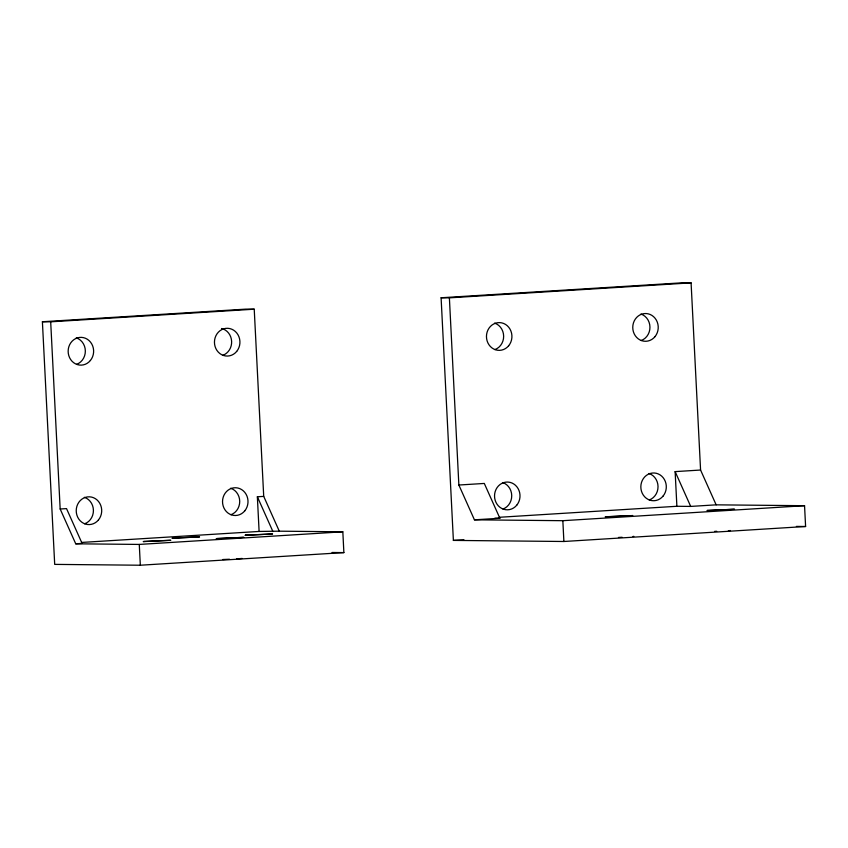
<?xml version="1.0" encoding="UTF-8"?>
<svg xmlns="http://www.w3.org/2000/svg" width="848" height="848" viewBox="0 0 848 848"><rect width="100%" height="100%" fill="white"/><g stroke="black" fill="none" stroke-linecap="round" stroke-linejoin="round"><path stroke-width="1.27" d="M632.947 536.498L633.827 536.36M242.199 558.45L236.581 558.853M728.379 530.689L730.446 530.551M42.4 321.742L245.941 309.128L254.23 309.202L263.717 496.377L279.289 531.177L342.825 531.802L343.875 552.599L140.333 565.224L54.696 564.386L42.4 321.742L50.689 321.827L254.23 309.202M441.098 297.765L682.81 282.776L691.088 282.861L700.575 470.036L716.147 504.836L804.551 505.705L805.6 526.502L563.888 541.49L453.383 540.409L441.098 297.765L449.387 297.849L691.088 282.861M60.166 509.001L66.526 508.609L82.097 543.409L75.737 543.801L60.166 509.001L50.689 321.827M279.289 531.177L259.106 531.442L257.357 496.78L263.717 496.377M458.863 485.024L484.303 483.445L499.875 518.245L474.435 519.824L458.863 485.024L449.387 297.849M716.147 504.836L690.696 506.415L676.884 506.277L675.135 471.615L700.575 470.036M81.45 542.455L259.106 531.442M499.228 517.291L676.884 506.277M75.737 543.801L139.273 544.427L342.825 531.802M474.435 519.824L562.839 520.693L804.551 505.705M453.383 540.409L463.951 539.752M618.468 537.452L622.093 537.272M229.479 559.245L222.801 559.51M714.62 531.378L716.73 531.293M494.85 518.202L499.875 518.245M796.389 526.407L805.6 526.502M332.024 552.483L343.875 552.599M675.135 471.615L690.696 506.415M257.357 496.78L272.929 531.569M562.839 520.693L563.888 541.49M139.273 544.427L140.333 565.224M221.519 328.494A13.886 12.741 -89.4 0 1 231.621 341.309A13.886 12.741 -89.4 0 1 222.876 355.28M76.288 337.864A13.886 12.741 -89.4 0 1 85.341 350.987A13.886 12.741 -89.4 0 1 76.574 364.354M84.365 497.31A13.886 12.741 -89.4 0 1 93.418 510.432A13.886 12.741 -89.4 0 1 84.652 523.799M230.667 488.236A13.886 12.741 -89.4 0 1 239.719 501.359A13.886 12.741 -89.4 0 1 230.953 514.725M648.974 473.481A13.886 12.741 -89.4 0 1 658.027 486.593A13.886 12.741 -89.4 0 1 649.25 499.97M494.596 323.109A13.886 12.741 -89.4 0 1 503.648 336.221A13.886 12.741 -89.4 0 1 494.882 349.599M502.673 482.554A13.886 12.741 -89.4 0 1 511.726 495.667A13.886 12.741 -89.4 0 1 502.959 509.044M640.897 314.036A13.886 12.741 -89.4 0 1 649.95 327.148A13.886 12.741 -89.4 0 1 641.173 340.525M144.107 541.459L143.238 541.596L170.798 540.293L144.107 541.459M172.897 538.088L172.017 538.226L199.577 536.911L172.897 538.088M217.099 538.522L216.219 538.66L243.779 537.346L217.099 538.522M245.888 535.152L245.008 535.289L272.568 533.975L245.888 535.152M606.087 516.739L605.207 516.877L632.767 515.563L606.087 516.739M707.857 510.422L706.988 510.56L734.548 509.245L707.857 510.422M244.765 510.867A13.886 12.741 -89.4 0 0 237.885 488.024A13.886 12.741 -89.4 0 0 223.162 505.97A13.886 12.741 -89.4 0 0 244.765 510.867M98.463 519.941A13.886 12.741 -89.4 0 0 91.584 497.098A13.886 12.741 -89.4 0 0 76.861 515.043A13.886 12.741 -89.4 0 0 98.463 519.941M90.386 360.495A13.886 12.741 -89.4 0 0 83.507 337.652A13.886 12.741 -89.4 0 0 68.783 355.598A13.886 12.741 -89.4 0 0 90.386 360.495M236.687 351.422A13.886 12.741 -89.4 0 0 229.808 328.579A13.886 12.741 -89.4 0 0 215.085 346.525A13.886 12.741 -89.4 0 0 236.687 351.422M663.062 496.101A13.886 12.741 -89.4 0 0 656.182 473.258A13.886 12.741 -89.4 0 0 641.47 491.215A13.886 12.741 -89.4 0 0 663.062 496.101M516.761 505.175A13.886 12.741 -89.4 0 0 509.881 482.332A13.886 12.741 -89.4 0 0 495.168 500.288A13.886 12.741 -89.4 0 0 516.761 505.175M508.683 345.73A13.886 12.741 -89.4 0 0 501.804 322.887A13.886 12.741 -89.4 0 0 487.091 340.832A13.886 12.741 -89.4 0 0 508.683 345.73M654.985 336.656A13.886 12.741 -89.4 0 0 648.105 313.813A13.886 12.741 -89.4 0 0 633.392 331.759A13.886 12.741 -89.4 0 0 654.985 336.656"/></g></svg>
